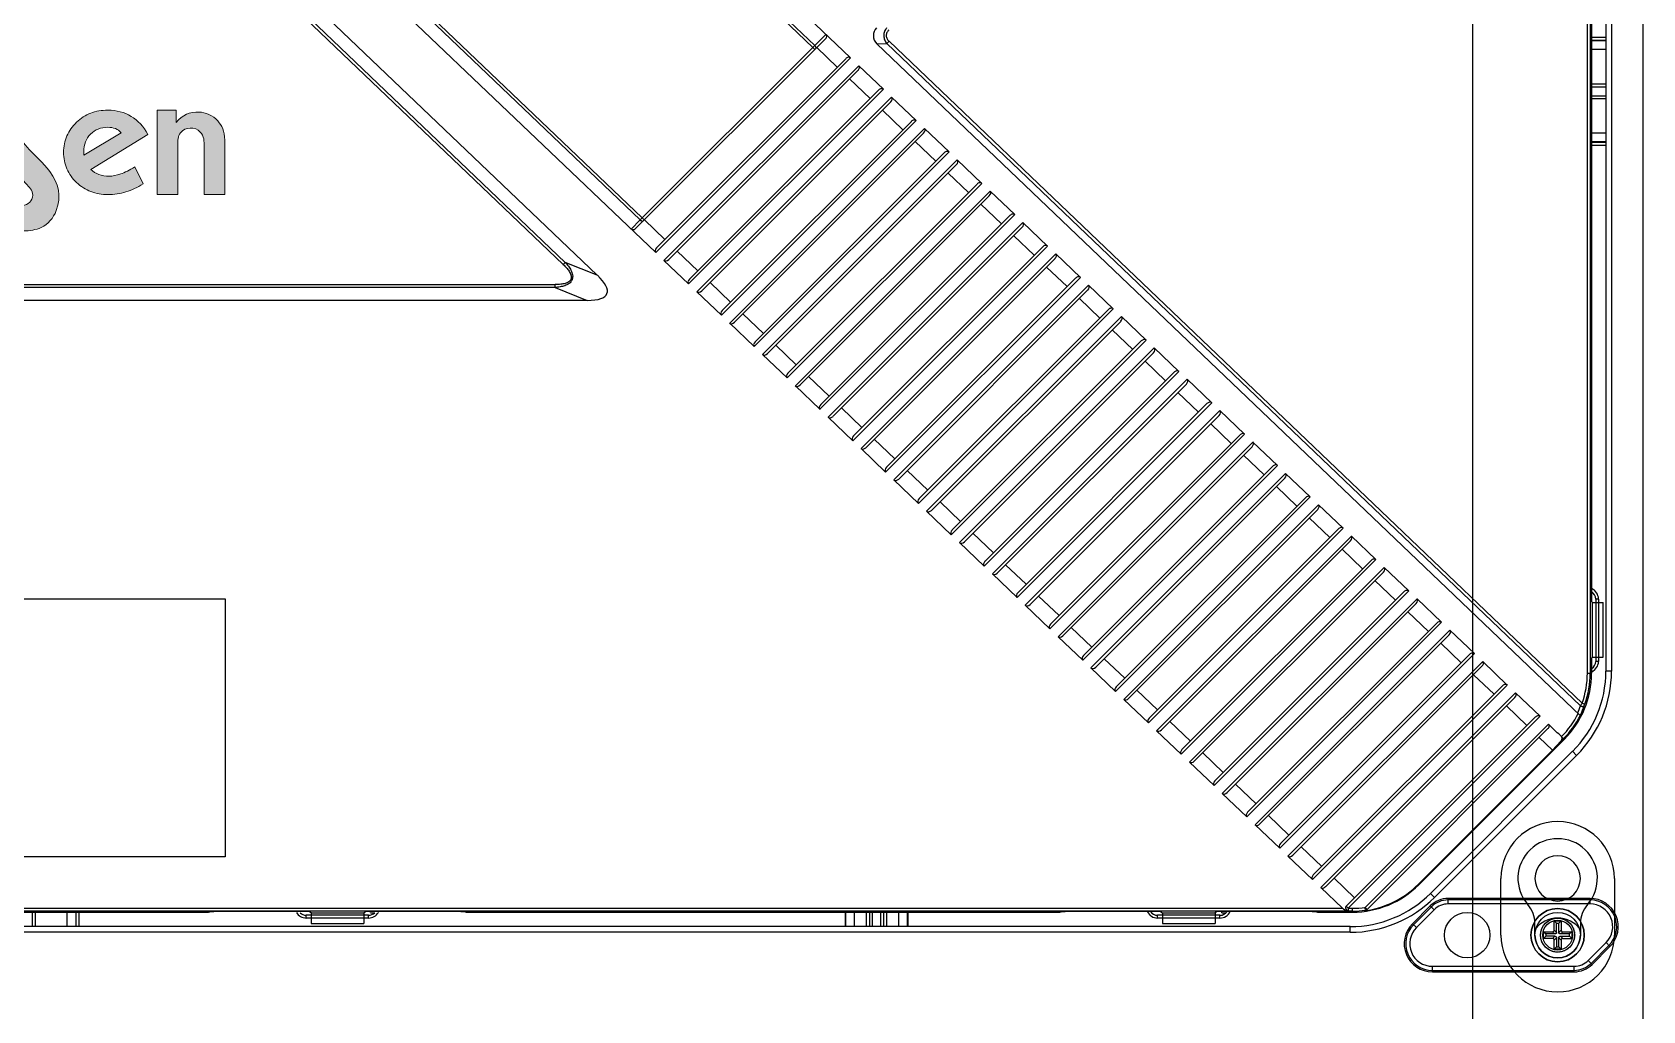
# Model space of a CAD drawing. Header units: millimetres. Extents: x 562 to 17351, y 2396 to 6995.
# Drawn here: x 13026.5 to 13310.3, y 4887.9 to 5060.4 of the extents above; entities that cross this region are included whole.
import ezdxf

# ---------------------------------------------------------------- set-up
doc = ezdxf.new("R2010")
doc.units = ezdxf.units.MM
doc.linetypes.add('HIDDEN', pattern=[0.2, 0.1, -0.1])
doc.layers.add('02___PRT_ALL_AXES', color=7, linetype='Continuous')
doc.layers.add('DEFAULT_2', color=8, linetype='HIDDEN')
doc.layers.add('1轮廓线', color=7, linetype='Continuous', lineweight=25)
doc.layers.add('图层 1', color=7, linetype='Continuous', lineweight=18)

# ---------------------------------------------------------------- blocks, each defined once
blk = doc.blocks.new('32211212')
at = {"color": 114, "linetype": 'Continuous', "lineweight": 25, "true_color": 0x139b48}
for p, q in [((4273.61, 2160.17), (4273.61, 1682.67)), ((4303.61, 2160.17), (4303.61, 1682.67)), ((4278.61, 1939.17), (4278.61, 1949.17)), ((4298.61, 1949.17), (4298.61, 1939.17)), ((4284.61, 1939.17), (4284.61, 1941.23)), ((4292.61, 1941.23), (4292.61, 1939.17))]:
    blk.add_line(p, q, dxfattribs=at)
for centre, radius, start, end in [((4288.61, 1949.17), 10, 0, 180), ((4288.61, 1949.17), 7, 318.5904, 221.4096), ((4288.61, 1949.17), 4, 0, 180), ((4288.61, 1949.17), 4, 180, 0), ((4279.61, 1941.23), 5, 0, 41.4096), ((4297.61, 1941.23), 5, 138.5904, 180), ((4288.61, 1937.17), 5, 36.8699, 143.1301), ((4288.61, 1939.17), 10, 180, 0), ((4288.61, 1939.17), 4, 180, 0)]:
    blk.add_arc(centre, radius, start, end, dxfattribs=at)
blk = doc.blocks.new('*U169')
blk.add_blockref('32211212', (-3997.61, -1923.42))
blk = doc.blocks.new('*U170')
at = {"color": 0, "linetype": 'ByBlock', "lineweight": -2, "transparency": 16777216}
blk.add_blockref('*U169', (600, 675), dxfattribs=at)
blk = doc.blocks.new('DASFASFASEFWE')
h = blk.add_hatch(color=256)
edge = h.paths.add_edge_path()
edge.add_spline(control_points=[(127.88, 3384.95), (127.88, 3384.95), (132.93, 3384.95), (132.93, 3384.95), (131.2, 3383.71), (131.32, 3381.66), (132.44, 3380.03), (132.78, 3379.53), (133.2, 3379.02), (133.62, 3378.51), (135.01, 3376.85), (136.53, 3375.72), (137.69, 3374.12), (139.19, 3372.07), (139.81, 3369.79), (138.82, 3367.24), (138.3, 3365.93), (137.39, 3364.83), (136.16, 3364.26), (135.22, 3363.83), (134.16, 3363.67), (133.05, 3363.67), (133.05, 3363.67), (127.22, 3363.67), (127.22, 3363.67), (127.22, 3363.67), (127.22, 3368.17), (127.22, 3368.17), (127.22, 3368.17), (132.87, 3368.17), (132.87, 3368.17), (132.87, 3368.17), (132.87, 3368.17), (132.87, 3368.17), (132.87, 3368.17), (132.87, 3368.17), (132.87, 3368.17), (132.87, 3368.17), (132.88, 3368.17), (132.88, 3368.17), (132.88, 3368.17), (132.88, 3368.17), (132.88, 3368.17), (133.87, 3368.18), (134.67, 3368.98), (134.67, 3369.97), (134.67, 3370.83), (133.99, 3371.43), (133.47, 3372.02), (132.18, 3373.5), (130.8, 3375.02), (130.07, 3375.77), (127.47, 3378.47), (126.76, 3381.55), (127.88, 3384.95)], knot_values=[0, 0, 0, 0, 1, 1, 1, 2, 2, 2, 3, 3, 3, 4, 4, 4, 5, 5, 5, 6, 6, 6, 7, 7, 7, 8, 8, 8, 9, 9, 9, 10, 10, 10, 11, 11, 11, 12, 12, 12, 13, 13, 13, 14, 14, 14, 15, 15, 15, 16, 16, 16, 17, 17, 17, 18, 18, 18, 18], degree=3, periodic=0)
h = blk.add_hatch(color=256)
edge = h.paths.add_edge_path()
edge.add_spline(control_points=[(154.11, 3371.97), (153.11, 3371.33), (152.11, 3370.85), (151.09, 3370.54), (150.08, 3370.21), (149.02, 3370.06), (147.93, 3370.06), (146.85, 3370.06), (145.85, 3370.24), (144.92, 3370.6), (143.99, 3370.96), (143.15, 3371.49), (142.41, 3372.19), (141.66, 3372.9), (141.09, 3373.71), (140.7, 3374.61), (140.3, 3375.52), (140.1, 3376.49), (140.1, 3377.51), (140.1, 3378.54), (140.3, 3379.51), (140.68, 3380.4), (141.07, 3381.3), (141.64, 3382.1), (142.41, 3382.82), (143.15, 3383.54), (143.97, 3384.08), (144.88, 3384.43), (145.79, 3384.78), (146.8, 3384.95), (147.93, 3384.95), (149.44, 3384.95), (150.81, 3384.59), (152.01, 3383.86), (153.21, 3383.13), (154.2, 3382.07), (154.98, 3380.67), (154.98, 3380.67), (144.88, 3374.51), (144.88, 3374.51), (145.32, 3374.11), (145.8, 3373.81), (146.34, 3373.61), (146.88, 3373.41), (147.47, 3373.31), (148.11, 3373.31), (148.75, 3373.31), (149.44, 3373.44), (150.17, 3373.7), (150.91, 3373.97), (151.73, 3374.39), (152.65, 3374.96), (152.65, 3374.96), (154.11, 3371.97), (154.11, 3371.97)], knot_values=[0, 0, 0, 0, 1, 1, 1, 2, 2, 2, 3, 3, 3, 4, 4, 4, 5, 5, 5, 6, 6, 6, 7, 7, 7, 8, 8, 8, 9, 9, 9, 10, 10, 10, 11, 11, 11, 12, 12, 12, 13, 13, 13, 14, 14, 14, 15, 15, 15, 16, 16, 16, 17, 17, 17, 18, 18, 18, 18], degree=3, periodic=0)
edge = h.paths.add_edge_path(flags=16)
edge.add_spline(control_points=[(143.69, 3377.01), (143.69, 3377.01), (150.26, 3380.98), (150.26, 3380.98), (149.97, 3381.3), (149.63, 3381.54), (149.23, 3381.7), (148.82, 3381.86), (148.37, 3381.93), (147.87, 3381.93), (146.67, 3381.93), (145.67, 3381.53), (144.86, 3380.72), (144.06, 3379.91), (143.66, 3378.88), (143.66, 3377.64), (143.66, 3377.46), (143.67, 3377.34), (143.67, 3377.25), (143.67, 3377.16), (143.68, 3377.08), (143.69, 3377.01)], knot_values=[0, 0, 0, 0, 1, 1, 1, 2, 2, 2, 3, 3, 3, 4, 4, 4, 5, 5, 5, 6, 6, 6, 7, 7, 7, 7], degree=3, periodic=0)
h = blk.add_hatch(color=256)
edge = h.paths.add_edge_path()
edge.add_spline(control_points=[(156.6, 3370.1), (156.6, 3370.1), (156.6, 3384.95), (156.6, 3384.95), (156.6, 3384.95), (159.93, 3384.95), (159.93, 3384.95), (159.93, 3384.95), (159.93, 3382.75), (159.93, 3382.75), (161.09, 3384.13), (162.25, 3384.68), (164.03, 3384.62), (164.99, 3384.62), (166.5, 3383.99), (167.26, 3383.08), (167.99, 3382.15), (168.51, 3381.38), (168.51, 3379.67), (168.51, 3379.67), (168.51, 3370.1), (168.51, 3370.1), (168.51, 3370.1), (164.87, 3370.1), (164.87, 3370.1), (164.87, 3370.1), (164.87, 3378.42), (164.87, 3378.42), (164.87, 3378.9), (164.88, 3379.43), (164.8, 3379.92), (164.73, 3380.31), (164.52, 3380.74), (164.2, 3381.08), (163.27, 3382.08), (161.55, 3382.05), (160.7, 3380.95), (160.25, 3380.36), (160.21, 3379.79), (160.21, 3378.34), (160.21, 3378.34), (160.21, 3370.1), (160.21, 3370.1), (160.21, 3370.1), (156.6, 3370.1), (156.6, 3370.1)], knot_values=[0, 0, 0, 0, 1, 1, 1, 2, 2, 2, 3, 3, 3, 4, 4, 4, 5, 5, 5, 6, 6, 6, 7, 7, 7, 8, 8, 8, 9, 9, 9, 10, 10, 10, 11, 11, 11, 12, 12, 12, 13, 13, 13, 14, 14, 14, 15, 15, 15, 15], degree=3, periodic=0)
at = {"color": 7, "linetype": 'Continuous'}
for p, q in [((134.57, 3527.43), (272.14, 3396.02)), ((134.88, 3527.76), (272.45, 3396.34)), ((278.77, 3394.16), (136.81, 3529.77)), ((408.59, 3285.7), (408.59, 3490.95)), ((409.09, 3490.95), (409.09, 3285.7)), ((409.35, 3478.32), (409.35, 3298.32)), ((136.81, 3462.67), (244.45, 3359.84)), ((241.71, 3365.59), (138.37, 3464.31)), ((242.07, 3365.95), (138.72, 3464.68)), ((234.15, 3355.86), (136.81, 3448.84)), ((134.89, 3446.84), (228.15, 3357.75)), ((135.24, 3447.21), (228.5, 3358.12)), ((240.78, 3363.96), (274.46, 3397.63)), ((274.42, 3398.31), (272.45, 3396.34)), ((285.55, 3397.09), (285.16, 3396.69)), ((407.68, 3280.42), (285.55, 3397.09)), ((272.14, 3396.02), (242.07, 3365.95)), ((244.45, 3359.84), (278.77, 3394.16)), ((272.45, 3396.34), (272.14, 3396.02)), ((272.49, 3395.67), (272.14, 3396.02)), ((272.81, 3395.98), (276.42, 3392.53)), ((283.4, 3396.65), (285.16, 3396.69)), ((283.4, 3396.65), (407.34, 3278.25)), ((407.39, 3279.94), (285.16, 3396.69)), ((244.58, 3360.69), (277.91, 3394.01)), ((280.21, 3392.78), (245.89, 3358.46)), ((280.08, 3391.94), (246.75, 3358.61)), ((284.55, 3388.64), (280.21, 3392.78)), ((250.23, 3354.32), (284.55, 3388.64)), ((250.37, 3355.16), (283.7, 3388.49)), ((278.59, 3390.46), (282.21, 3387)), ((286, 3387.25), (251.68, 3352.94)), ((285.87, 3386.41), (252.54, 3353.09)), ((290.34, 3383.11), (286, 3387.25)), ((256.02, 3348.79), (290.34, 3383.11)), ((256.15, 3349.63), (289.48, 3382.96)), ((284.38, 3384.93), (288, 3381.47)), ((291.79, 3381.73), (257.47, 3347.41)), ((291.65, 3380.89), (258.32, 3347.56)), ((296.12, 3377.58), (291.79, 3381.73)), ((261.81, 3343.26), (296.12, 3377.58)), ((261.94, 3344.1), (295.27, 3377.43)), ((290.17, 3379.4), (293.78, 3375.95)), ((297.57, 3376.2), (263.25, 3341.88)), ((297.44, 3375.36), (264.11, 3342.03)), ((301.91, 3372.05), (297.57, 3376.2)), ((267.59, 3337.74), (301.91, 3372.05)), ((267.73, 3338.58), (301.05, 3371.9)), ((295.95, 3373.87), (299.57, 3370.42)), ((303.36, 3370.67), (269.04, 3336.35)), ((303.22, 3369.83), (269.9, 3336.5)), ((307.7, 3366.53), (303.36, 3370.67)), ((242.07, 3365.95), (241.71, 3365.59)), ((242.07, 3365.95), (242.43, 3365.6)), ((273.38, 3332.21), (307.7, 3366.53)), ((273.51, 3333.05), (306.84, 3366.38)), ((301.74, 3368.35), (305.36, 3364.89)), ((241.71, 3365.59), (240.11, 3363.99)), ((246.07, 3362.17), (242.45, 3365.63)), ((309.14, 3365.14), (274.83, 3330.83)), ((309.01, 3364.3), (275.68, 3330.98)), ((307.53, 3362.82), (311.14, 3359.36)), ((313.48, 3361), (309.14, 3365.14)), ((251.85, 3356.64), (248.24, 3360.1)), ((279.17, 3326.68), (313.48, 3361)), ((279.3, 3327.52), (312.63, 3360.85)), ((228.15, 3357.75), (228.5, 3358.12)), ((234.15, 3355.86), (228.5, 3358.12)), ((245.89, 3358.46), (250.23, 3354.32)), ((314.93, 3359.62), (280.61, 3325.3)), ((314.8, 3358.78), (281.47, 3325.45)), ((313.31, 3357.29), (316.93, 3353.84)), ((319.27, 3355.47), (314.93, 3359.62)), ((257.64, 3351.12), (254.02, 3354.57)), ((284.95, 3321.15), (319.27, 3355.47)), ((285.09, 3321.99), (318.41, 3355.32)), ((39.98, 3354.2), (226.73, 3354.2)), ((226.73, 3353.69), (39.98, 3353.69)), ((226.73, 3353.69), (226.73, 3354.2)), ((226.73, 3353.69), (232.37, 3351.42)), ((251.68, 3352.94), (256.02, 3348.79)), ((320.72, 3354.09), (286.4, 3319.77)), ((320.58, 3353.25), (287.26, 3319.92)), ((319.1, 3351.76), (322.71, 3348.31)), ((325.06, 3349.94), (320.72, 3354.09)), ((232.37, 3351.42), (34.33, 3351.42)), ((263.43, 3345.59), (259.81, 3349.04)), ((290.74, 3315.63), (325.06, 3349.94)), ((290.87, 3316.47), (324.2, 3349.79)), ((257.47, 3347.41), (261.81, 3343.26)), ((326.5, 3348.56), (292.18, 3314.24)), ((326.37, 3347.72), (293.04, 3314.39)), ((324.88, 3346.24), (328.5, 3342.78)), ((330.84, 3344.42), (326.5, 3348.56)), ((269.21, 3340.06), (265.6, 3343.52)), ((296.52, 3310.1), (330.84, 3344.42)), ((296.66, 3310.94), (329.99, 3344.27)), ((332.29, 3343.03), (297.97, 3308.72)), ((336.63, 3338.89), (332.29, 3343.03)), ((263.25, 3341.88), (267.59, 3337.74)), ((332.16, 3342.19), (298.83, 3308.87)), ((330.67, 3340.71), (334.29, 3337.25)), ((275, 3334.53), (271.38, 3337.99)), ((302.31, 3304.57), (336.63, 3338.89)), ((302.44, 3305.41), (335.77, 3338.74)), ((338.08, 3337.51), (303.76, 3303.19)), ((342.41, 3333.36), (338.08, 3337.51)), ((269.04, 3336.35), (273.38, 3332.21)), ((337.94, 3336.67), (304.61, 3303.34)), ((336.46, 3335.18), (340.07, 3331.73)), ((280.78, 3329.01), (277.17, 3332.46)), ((308.1, 3299.04), (342.41, 3333.36)), ((308.23, 3299.88), (341.56, 3333.21)), ((343.86, 3331.98), (309.54, 3297.66)), ((348.2, 3327.83), (343.86, 3331.98)), ((274.83, 3330.83), (279.17, 3326.68)), ((343.73, 3331.14), (310.4, 3297.81)), ((342.24, 3329.65), (345.86, 3326.2)), ((286.57, 3323.48), (282.95, 3326.93)), ((313.88, 3293.52), (348.2, 3327.83)), ((314.02, 3294.36), (347.34, 3327.68)), ((349.65, 3326.45), (315.33, 3292.13)), ((353.99, 3322.31), (349.65, 3326.45)), ((280.61, 3325.3), (284.95, 3321.15)), ((349.51, 3325.61), (316.19, 3292.28)), ((348.03, 3324.13), (351.65, 3320.67)), ((292.36, 3317.95), (288.74, 3321.41)), ((319.67, 3287.99), (353.99, 3322.31)), ((319.8, 3288.83), (353.13, 3322.16)), ((355.43, 3320.92), (321.12, 3286.61)), ((359.77, 3316.78), (355.43, 3320.92)), ((286.4, 3319.77), (290.74, 3315.63)), ((355.3, 3320.08), (321.97, 3286.76)), ((353.82, 3318.6), (357.43, 3315.14)), ((298.14, 3312.42), (294.53, 3315.88)), ((325.46, 3282.46), (359.77, 3316.78)), ((325.59, 3283.3), (358.92, 3316.63)), ((361.22, 3315.4), (326.9, 3281.08)), ((365.56, 3311.25), (361.22, 3315.4)), ((292.18, 3314.24), (296.52, 3310.1)), ((361.09, 3314.56), (327.76, 3281.23)), ((359.6, 3313.07), (363.22, 3309.62)), ((303.93, 3306.9), (300.31, 3310.35)), ((331.24, 3276.93), (365.56, 3311.25)), ((331.38, 3277.77), (364.7, 3311.1)), ((367.01, 3309.87), (332.69, 3275.55)), ((366.87, 3309.03), (333.55, 3275.7)), ((371.35, 3305.72), (367.01, 3309.87)), ((297.97, 3308.72), (302.31, 3304.57)), ((365.39, 3307.54), (369, 3304.09)), ((309.72, 3301.37), (306.1, 3304.82)), ((337.03, 3271.41), (371.35, 3305.72)), ((337.16, 3272.25), (370.49, 3305.57)), ((372.79, 3304.34), (338.47, 3270.02)), ((372.66, 3303.5), (339.33, 3270.17)), ((377.13, 3300.2), (372.79, 3304.34)), ((303.76, 3303.19), (308.1, 3299.04)), ((371.17, 3302.02), (374.79, 3298.56)), ((98.1, 3298.82), (168.6, 3298.82)), ((168.6, 3298.82), (168.6, 3253.32)), ((309.54, 3297.66), (313.88, 3293.52)), ((315.5, 3295.84), (311.89, 3299.3)), ((342.81, 3265.88), (377.13, 3300.2)), ((342.95, 3266.72), (376.28, 3300.05)), ((378.58, 3298.81), (344.26, 3264.5)), ((378.45, 3297.97), (345.12, 3264.65)), ((382.92, 3294.67), (378.58, 3298.81)), ((409.35, 3298.32), (409.47, 3298.13)), ((409.47, 3298.13), (411.35, 3298.13)), ((409.47, 3288.52), (409.47, 3298.13)), ((411.35, 3288.52), (411.35, 3298.13)), ((376.96, 3296.49), (380.58, 3293.03)), ((315.33, 3292.13), (319.67, 3287.99)), ((321.29, 3290.31), (317.67, 3293.77)), ((348.6, 3260.35), (382.92, 3294.67)), ((348.73, 3261.19), (382.06, 3294.52)), ((384.37, 3293.29), (350.05, 3258.97)), ((384.23, 3292.45), (350.9, 3259.12)), ((388.7, 3289.14), (384.37, 3293.29)), ((354.39, 3254.82), (388.7, 3289.14)), ((382.75, 3290.96), (386.36, 3287.51)), ((321.12, 3286.61), (325.46, 3282.46)), ((327.07, 3284.79), (323.46, 3288.24)), ((354.52, 3255.66), (387.85, 3288.99)), ((390.15, 3287.76), (355.83, 3253.44)), ((390.02, 3286.92), (356.69, 3253.59)), ((394.49, 3283.61), (390.15, 3287.76)), ((409.47, 3288.52), (409.35, 3288.32)), ((409.35, 3288.32), (409.35, 3285.7)), ((409.47, 3288.52), (411.35, 3288.52)), ((360.17, 3249.3), (394.49, 3283.61)), ((360.31, 3250.14), (393.63, 3283.46)), ((388.53, 3285.43), (392.15, 3281.98)), ((408.59, 3285.7), (409.35, 3285.7)), ((326.9, 3281.08), (331.24, 3276.93)), ((332.86, 3279.26), (329.24, 3282.71)), ((395.94, 3282.23), (361.62, 3247.91)), ((395.8, 3281.39), (362.48, 3248.06)), ((400.28, 3278.09), (395.94, 3282.23)), ((366.09, 3244.61), (399.42, 3277.94)), ((366.45, 3244.26), (400.28, 3278.09)), ((394.32, 3279.91), (397.94, 3276.45)), ((407.68, 3280.42), (408.15, 3280.26)), ((332.69, 3275.55), (337.03, 3271.41)), ((338.65, 3273.73), (335.03, 3277.19)), ((401.72, 3276.7), (369.43, 3244.41)), ((401.59, 3275.86), (369.78, 3244.06)), ((402.07, 3276.37), (401.72, 3276.7)), ((402.46, 3272.12), (378.82, 3248.48)), ((378.89, 3248.41), (404.52, 3274.03)), ((400.1, 3274.38), (402.46, 3272.12)), ((402.46, 3272.12), (403.92, 3273.69)), ((404.39, 3274.16), (403.92, 3273.69)), ((404.52, 3274.03), (404, 3274.56)), ((338.47, 3270.02), (342.81, 3265.88)), ((344.43, 3268.2), (340.82, 3271.66)), ((344.26, 3264.5), (348.6, 3260.35)), ((350.22, 3262.68), (346.6, 3266.13)), ((350.05, 3258.97), (354.39, 3254.82)), ((356.01, 3257.15), (352.39, 3260.6)), ((361.79, 3251.62), (358.18, 3255.08)), ((168.6, 3253.32), (98.1, 3253.32)), ((355.83, 3253.44), (360.17, 3249.3)), ((367.58, 3246.09), (363.96, 3249.55)), ((361.62, 3247.91), (365.45, 3244.26)), ((378.82, 3248.48), (378.89, 3248.41)), ((367.23, 3243.76), (-100.52, 3243.76)), ((-98.74, 3244.26), (365.45, 3244.26)), ((165.77, 3243.64), (165.77, 3243.61)), ((182.44, 3243.68), (166.59, 3243.68)), ((183.72, 3243.46), (183.43, 3243.63)), ((192.99, 3243.46), (193.27, 3243.63)), ((210.12, 3243.68), (194.27, 3243.68)), ((210.92, 3243.64), (210.96, 3243.61)), ((315.77, 3243.64), (315.77, 3243.61)), ((332.44, 3243.68), (316.59, 3243.68)), ((333.43, 3243.63), (333.72, 3243.46)), ((343.27, 3243.63), (342.99, 3243.46)), ((360.12, 3243.68), (344.27, 3243.68)), ((360.92, 3243.64), (360.96, 3243.61)), ((366.09, 3244.61), (366.45, 3244.26)), ((366.45, 3244.26), (367.23, 3244.26)), ((366.45, 3244.26), (366.45, 3243.82)), ((367.23, 3243.57), (367.23, 3244.26)), ((369.43, 3244.41), (369.78, 3244.06)), ((369.46, 3244.25), (369.46, 3244.44)), ((369.5, 3243.92), (369.46, 3244.25)), ((369.69, 3243.97), (369.75, 3244.03)), ((-48.24, 3243.57), (164.94, 3243.57)), ((183.72, 3243.46), (192.99, 3243.46)), ((183.72, 3243.46), (183.72, 3241.57)), ((183.72, 3241.57), (192.99, 3241.57)), ((192.99, 3243.46), (192.99, 3241.57)), ((211.76, 3243.57), (314.94, 3243.57)), ((333.72, 3243.46), (342.99, 3243.46)), ((333.72, 3243.46), (333.72, 3241.57)), ((333.72, 3241.57), (342.99, 3241.57)), ((342.99, 3243.46), (342.99, 3241.57)), ((361.76, 3243.57), (367.23, 3243.57))]:
    blk.add_line(p, q, dxfattribs=at)
for centre, radius, start, end in [((284.8, 3398.08), 2, 135.8517, 225.4586), ((392.85, 3285.7), 16.5, 315, 360), ((392.85, 3285.7), 15.74, 340.4081, 0), ((392.85, 3285.7), 16.24, 340.4081, 0), ((392.85, 3285.7), 15.82, 314.9645, 333.3049), ((392.85, 3285.7), 16.32, 315, 332.7697), ((392.09, 3285.18), 16.17, 336.3029, 341.0874), ((392.44, 3285.32), 16.5, 334.6281, 335.3469), ((484.1, 3234.31), 89.26, 148.8899, 149.255), ((392.46, 3285.31), 16.48, 335.3463, 341.0621), ((367.23, 3260.07), 16.5, 270, 315), ((367.23, 3260.07), 16.4, 277.636, 315), ((366.59, 3244.41), 0.611, 216.904, 225.0065), ((367.23, 3260.07), 15.82, 270, 278.0172), ((367.23, 3260.07), 16.32, 270, 278.0172), ((369.34, 3244.32), 0.504, 277.6627, 314.9914)]:
    blk.add_arc(centre, radius, start, end, dxfattribs=at)
for centre, major_axis, ratio, start_param, end_param in [((274.1, 3397.98), (-0.383, 0.321), 0.919837, -3.222361, -1.641338), ((278.27, 3393.67), (0.507, 0.483), 0.713711, 0.033298, 1.604095), ((279.72, 3392.29), (0.507, 0.483), 0.713711, -1.537498, 0.033298), ((284.06, 3388.14), (0.507, 0.483), 0.713711, 0.033298, 1.604095), ((285.5, 3386.76), (0.507, 0.483), 0.713711, -1.537498, 0.033298), ((289.84, 3382.61), (0.507, 0.483), 0.713711, 0.033298, 1.604095), ((291.29, 3381.23), (0.507, 0.483), 0.713711, -1.537498, 0.033298), ((295.63, 3377.09), (0.507, 0.483), 0.713711, 0.033298, 1.604095), ((297.08, 3375.7), (0.507, 0.483), 0.713711, -1.537498, 0.033298), ((301.42, 3371.56), (0.507, 0.483), 0.713711, 0.033298, 1.604095), ((302.86, 3370.18), (0.507, 0.483), 0.713711, -1.537498, 0.033298), ((307.2, 3366.03), (0.507, 0.483), 0.713711, 0.033298, 1.604095), ((308.65, 3364.65), (0.507, 0.483), 0.713711, -1.537498, 0.033298), ((244.94, 3360.34), (0.507, 0.483), 0.713711, 1.604095, 3.174891), ((312.99, 3360.5), (0.507, 0.483), 0.713711, 0.033298, 1.604095), ((246.39, 3358.96), (0.507, 0.483), 0.713711, -3.108294, -1.537498), ((314.43, 3359.12), (0.507, 0.483), 0.713711, -1.537498, 0.033298), ((214.55, 3361.14), (21.3, -8.54), 0.217892, -0.497867, 0.497867), ((250.73, 3354.81), (0.507, 0.483), 0.713711, 1.604095, 3.174891), ((318.77, 3354.98), (0.507, 0.483), 0.713711, 0.033298, 1.604095), ((252.18, 3353.43), (0.507, 0.483), 0.713711, -3.108294, -1.537498), ((320.22, 3353.59), (0.507, 0.483), 0.713711, -1.537498, 0.033298), ((256.52, 3349.29), (0.507, 0.483), 0.713711, 1.604095, 3.174891), ((324.56, 3349.45), (0.507, 0.483), 0.713711, 0.033298, 1.604095), ((257.96, 3347.9), (0.507, 0.483), 0.713711, -3.108294, -1.537498), ((326.01, 3348.07), (0.507, 0.483), 0.713711, -1.537498, 0.033298), ((262.3, 3343.76), (0.507, 0.483), 0.713711, 1.604095, 3.174891), ((330.35, 3343.92), (0.507, 0.483), 0.713711, 0.033298, 1.604095), ((331.79, 3342.54), (0.507, 0.483), 0.713711, -1.537498, 0.033298), ((263.75, 3342.38), (0.507, 0.483), 0.713711, -3.108294, -1.537498), ((268.09, 3338.23), (0.507, 0.483), 0.713711, 1.604095, 3.174891), ((336.13, 3338.39), (0.507, 0.483), 0.713711, 0.033298, 1.604095), ((337.58, 3337.01), (0.507, 0.483), 0.713711, -1.537498, 0.033298), ((269.53, 3336.85), (0.507, 0.483), 0.713711, -3.108294, -1.537498), ((273.87, 3332.7), (0.507, 0.483), 0.713711, 1.604095, 3.174891), ((341.92, 3332.87), (0.507, 0.483), 0.713711, 0.033298, 1.604095), ((343.37, 3331.48), (0.507, 0.483), 0.713711, -1.537498, 0.033298), ((275.32, 3331.32), (0.507, 0.483), 0.713711, -3.108294, -1.537498), ((279.66, 3327.18), (0.507, 0.483), 0.713711, 1.604095, 3.174891), ((347.71, 3327.34), (0.507, 0.483), 0.713711, 0.033298, 1.604095), ((349.15, 3325.96), (0.507, 0.483), 0.713711, -1.537498, 0.033298), ((281.11, 3325.79), (0.507, 0.483), 0.713711, -3.108294, -1.537498), ((285.45, 3321.65), (0.507, 0.483), 0.713711, 1.604095, 3.174891), ((353.49, 3321.81), (0.507, 0.483), 0.713711, 0.033298, 1.604095), ((354.94, 3320.43), (0.507, 0.483), 0.713711, -1.537498, 0.033298), ((286.89, 3320.27), (0.507, 0.483), 0.713711, -3.108294, -1.537498), ((291.23, 3316.12), (0.507, 0.483), 0.713711, 1.604095, 3.174891), ((359.28, 3316.28), (0.507, 0.483), 0.713711, 0.033298, 1.604095), ((360.72, 3314.9), (0.507, 0.483), 0.713711, -1.537498, 0.033298), ((292.68, 3314.74), (0.507, 0.483), 0.713711, -3.108294, -1.537498), ((297.02, 3310.59), (0.507, 0.483), 0.713711, 1.604095, 3.174891), ((365.06, 3310.76), (0.507, 0.483), 0.713711, 0.033298, 1.604095), ((366.51, 3309.37), (0.507, 0.483), 0.713711, -1.537498, 0.033298), ((298.47, 3309.21), (0.507, 0.483), 0.713711, -3.108294, -1.537498), ((302.81, 3305.07), (0.507, 0.483), 0.713711, 1.604095, 3.174891), ((304.25, 3303.68), (0.507, 0.483), 0.713711, -3.108294, -1.537498), ((370.85, 3305.23), (0.507, 0.483), 0.713711, 0.033298, 1.604095), ((372.3, 3303.85), (0.507, 0.483), 0.713711, -1.537498, 0.033298), ((308.59, 3299.54), (0.507, 0.483), 0.713711, 1.604095, 3.174891), ((310.04, 3298.16), (0.507, 0.483), 0.713711, -3.108294, -1.537498), ((376.64, 3299.7), (0.507, 0.483), 0.713711, 0.033298, 1.604095), ((378.08, 3298.32), (0.507, 0.483), 0.713711, -1.537498, 0.033298), ((382.42, 3294.17), (0.507, 0.483), 0.713711, 0.033298, 1.604095), ((314.38, 3294.01), (0.507, 0.483), 0.713711, 1.604095, 3.174891), ((315.82, 3292.63), (0.507, 0.483), 0.713711, -3.108294, -1.537498), ((383.87, 3292.79), (0.507, 0.483), 0.713711, -1.537498, 0.033298), ((388.21, 3288.65), (0.507, 0.483), 0.713711, 0.033298, 1.604095), ((320.16, 3288.48), (0.507, 0.483), 0.713711, 1.604095, 3.174891), ((321.61, 3287.1), (0.507, 0.483), 0.713711, -3.108294, -1.537498), ((389.66, 3287.26), (0.507, 0.483), 0.713711, -1.537498, 0.033298), ((394, 3283.12), (0.507, 0.483), 0.713711, 0.033298, 1.604095), ((325.95, 3282.96), (0.507, 0.483), 0.713711, 1.604095, 3.174891), ((327.4, 3281.57), (0.507, 0.483), 0.713711, -3.108294, -1.537498), ((395.44, 3281.74), (0.507, 0.483), 0.713711, -1.537498, 0.033298), ((331.74, 3277.43), (0.507, 0.483), 0.713711, 1.604095, 3.174891), ((333.18, 3276.05), (0.507, 0.483), 0.713711, -3.108294, -1.537498), ((337.52, 3271.9), (0.507, 0.483), 0.713711, 1.604095, 3.174891), ((338.97, 3270.52), (0.507, 0.483), 0.713711, -3.108294, -1.537498), ((343.31, 3266.37), (0.507, 0.483), 0.713711, 1.604095, 3.174891), ((344.76, 3264.99), (0.507, 0.483), 0.713711, -3.108294, -1.537498), ((349.1, 3260.85), (0.507, 0.483), 0.713711, 1.604095, 3.174891), ((350.54, 3259.46), (0.507, 0.483), 0.713711, -3.108294, -1.537498), ((354.88, 3255.32), (0.507, 0.483), 0.713711, 1.604095, 3.174891), ((356.33, 3253.94), (0.507, 0.483), 0.713711, -3.108294, -1.537498), ((360.67, 3249.79), (0.507, 0.483), 0.713711, 1.604095, 3.174891), ((362.11, 3248.41), (0.507, 0.483), 0.713711, -3.108294, -1.537498), ((182.44, 3243.63), (1, 0), 0.052408, 0.087266, 1.570796), ((194.27, 3243.63), (1, 0), 0.052408, 1.570796, 3.054326), ((332.44, 3243.63), (1, 0), 0.052408, 0.087266, 1.570796), ((344.27, 3243.63), (1, 0), 0.052408, 1.570796, 3.054326), ((366.46, 3244.26), (1.14, -0.27), 0.371892, -2.577574, -1.494979)]:
    blk.add_ellipse(centre, major_axis=major_axis, ratio=ratio, start_param=start_param, end_param=end_param, dxfattribs=at)
for points, knots in [([(285.13, 3399.47), (284.98, 3399.27), (284.78, 3398.94), (284.65, 3398.45), (284.61, 3398.08), (284.66, 3397.7), (284.8, 3397.22), (285.01, 3396.89), (285.16, 3396.69)], [0, 0, 0, 0, 0.249436, 0.374676, 0.499994, 0.625313, 0.750552, 1, 1, 1, 1]), ([(285.52, 3399.08), (285.39, 3398.94), (285.21, 3398.72), (285.07, 3398.36), (285.02, 3397.99), (285.16, 3397.52), (285.41, 3397.22), (285.55, 3397.09)], [0, 0, 0, 0, 0.249712, 0.375526, 0.500831, 0.750253, 1, 1, 1, 1]), ([(272.45, 3396.34), (272.49, 3396.3), (272.55, 3396.22), (272.62, 3396.12), (272.66, 3396.05), (272.68, 3395.98), (272.69, 3395.9), (272.67, 3395.85), (272.65, 3395.82)], [0, 0, 0, 0, 0.317089, 0.473933, 0.617377, 0.741148, 0.84513, 1, 1, 1, 1]), ([(240.78, 3363.96), (240.74, 3363.92), (240.64, 3363.85), (240.49, 3363.83), (240.37, 3363.84), (240.28, 3363.87), (240.19, 3363.92), (240.14, 3363.96), (240.11, 3363.99)], [0, 0, 0, 0, 0.226104, 0.466046, 0.593172, 0.725419, 0.862163, 1, 1, 1, 1]), ([(241.71, 3365.59), (241.76, 3365.54), (241.85, 3365.47), (241.98, 3365.4), (242.08, 3365.38), (242.15, 3365.37), (242.2, 3365.39), (242.23, 3365.41), (242.24, 3365.42)], [0, 0, 0, 0, 0.315989, 0.598066, 0.718515, 0.823927, 0.916249, 1, 1, 1, 1]), ([(228.5, 3358.12), (228.69, 3357.9), (228.97, 3357.57), (229.29, 3357.1), (229.51, 3356.72), (229.68, 3356.33), (229.8, 3355.91), (229.82, 3355.55), (229.78, 3355.27), (229.71, 3355.06), (229.62, 3354.87), (229.45, 3354.63), (229.18, 3354.39), (228.81, 3354.17), (228.41, 3354), (228, 3353.88), (227.44, 3353.76), (227.01, 3353.71), (226.73, 3353.69)], [0, 0, 0, 0, 0.124923, 0.187411, 0.249906, 0.312409, 0.374914, 0.437395, 0.468706, 0.50001, 0.531316, 0.562619, 0.625094, 0.687596, 0.750097, 0.812591, 0.875078, 1, 1, 1, 1]), ([(228.15, 3357.75), (228.34, 3357.56), (228.61, 3357.28), (228.95, 3356.88), (229.18, 3356.57), (229.34, 3356.29), (229.45, 3356.06), (229.51, 3355.88), (229.56, 3355.69), (229.57, 3355.5), (229.56, 3355.32), (229.51, 3355.14), (229.42, 3354.98), (229.31, 3354.84), (229.16, 3354.71), (229.01, 3354.61), (228.84, 3354.52), (228.6, 3354.43), (228.28, 3354.34), (227.9, 3354.27), (227.38, 3354.21), (226.99, 3354.2), (226.73, 3354.2)], [0, 0, 0, 0, 0.127686, 0.19122, 0.254424, 0.317145, 0.348233, 0.379239, 0.410261, 0.440882, 0.470774, 0.500024, 0.529271, 0.559157, 0.589772, 0.620788, 0.651788, 0.682872, 0.745587, 0.808786, 0.872318, 1, 1, 1, 1]), ([(400.28, 3278.09), (400.24, 3278.12), (400.17, 3278.17), (400.04, 3278.2), (399.92, 3278.2), (399.77, 3278.16), (399.59, 3278.08), (399.47, 3277.99), (399.42, 3277.94)], [0, 0, 0, 0, 0.141452, 0.276417, 0.404683, 0.528215, 0.766527, 1, 1, 1, 1]), ([(407.39, 3279.94), (407.44, 3279.91), (407.53, 3279.88), (407.65, 3279.85), (407.77, 3279.84), (407.88, 3279.85), (407.97, 3279.88), (408.01, 3279.91), (408.02, 3279.92)], [0, 0, 0, 0, 0.277152, 0.423484, 0.565087, 0.813386, 0.915358, 1, 1, 1, 1]), ([(408.05, 3279.96), (408.04, 3279.96), (408.04, 3279.94), (408.03, 3279.93), (408.02, 3279.92)], [0, 0, 0, 0, 0.238205, 1, 1, 1, 1]), ([(408.05, 3279.96), (408.05, 3279.98), (408.09, 3280.08), (408.12, 3280.18), (408.15, 3280.26)], [0, 0, 0, 0, 0.232424, 1, 1, 1, 1]), ([(401.72, 3276.7), (401.76, 3276.67), (401.81, 3276.6), (401.84, 3276.48), (401.84, 3276.35), (401.81, 3276.2), (401.74, 3276.03), (401.64, 3275.92), (401.59, 3275.86)], [0, 0, 0, 0, 0.14182, 0.276833, 0.40489, 0.528122, 0.766105, 1, 1, 1, 1]), ([(403.92, 3273.69), (403.96, 3273.74), (404.05, 3273.86), (404.12, 3274.03), (404.14, 3274.15), (404.14, 3274.23), (404.14, 3274.29), (404.12, 3274.35), (404.1, 3274.39), (404.09, 3274.43), (404.07, 3274.47), (404.05, 3274.5), (404.03, 3274.51)], [0, 0, 0, 0, 0.23314, 0.470919, 0.594052, 0.657744, 0.722887, 0.789021, 0.85743, 0.893057, 0.929346, 1, 1, 1, 1]), ([(165.79, 3243.64), (165.79, 3243.64), (165.8, 3243.64), (165.82, 3243.65), (165.84, 3243.65), (165.88, 3243.66), (165.95, 3243.66), (166.05, 3243.67), (166.17, 3243.67), (166.3, 3243.68), (166.44, 3243.68), (166.54, 3243.68), (166.59, 3243.68)], [0, 0, 0, 0, 0.013233, 0.034581, 0.063978, 0.101221, 0.198262, 0.32283, 0.470646, 0.637144, 0.816056, 1, 1, 1, 1]), ([(210.12, 3243.68), (210.17, 3243.68), (210.27, 3243.68), (210.41, 3243.68), (210.54, 3243.67), (210.65, 3243.67), (210.75, 3243.66), (210.82, 3243.66), (210.86, 3243.65), (210.89, 3243.65), (210.9, 3243.64), (210.91, 3243.64), (210.92, 3243.64)], [0, 0, 0, 0, 0.183944, 0.362856, 0.529354, 0.67717, 0.801738, 0.898779, 0.936022, 0.965419, 0.986767, 1, 1, 1, 1]), ([(315.79, 3243.64), (315.79, 3243.64), (315.8, 3243.64), (315.82, 3243.65), (315.84, 3243.65), (315.88, 3243.66), (315.95, 3243.66), (316.05, 3243.67), (316.17, 3243.67), (316.3, 3243.68), (316.44, 3243.68), (316.54, 3243.68), (316.59, 3243.68)], [0, 0, 0, 0, 0.013233, 0.034581, 0.063978, 0.101221, 0.198262, 0.32283, 0.470646, 0.637144, 0.816056, 1, 1, 1, 1]), ([(360.12, 3243.68), (360.17, 3243.68), (360.27, 3243.68), (360.41, 3243.68), (360.54, 3243.67), (360.65, 3243.67), (360.75, 3243.66), (360.82, 3243.66), (360.86, 3243.65), (360.89, 3243.65), (360.9, 3243.64), (360.91, 3243.64), (360.92, 3243.64)], [0, 0, 0, 0, 0.183944, 0.362856, 0.529354, 0.67717, 0.801738, 0.898779, 0.936022, 0.965419, 0.986767, 1, 1, 1, 1]), ([(366.09, 3244.61), (366.07, 3244.59), (366.03, 3244.53), (365.99, 3244.42), (365.99, 3244.3), (366.01, 3244.23), (366.02, 3244.19)], [0, 0, 0, 0, 0.235027, 0.477318, 0.731893, 1, 1, 1, 1]), ([(366.02, 3244.19), (366.03, 3244.17), (366.05, 3244.12), (366.08, 3244.07), (366.1, 3244.04)], [0, 0, 0, 0, 0.246104, 1, 1, 1, 1]), ([(366.16, 3243.97), (366.2, 3243.93), (366.29, 3243.87), (366.39, 3243.83), (366.45, 3243.82)], [0, 0, 0, 0, 0.508677, 1, 1, 1, 1]), ([(369.4, 3243.82), (369.41, 3243.83), (369.43, 3243.85), (369.46, 3243.88), (369.49, 3243.91), (369.5, 3243.92)], [0, 0, 0, 0, 0.252869, 0.62231, 1, 1, 1, 1]), ([(369.78, 3244.06), (369.75, 3244.02), (369.66, 3243.96), (369.55, 3243.92), (369.5, 3243.92)], [0, 0, 0, 0, 0.499885, 1, 1, 1, 1]), ([(164.94, 3243.57), (164.99, 3243.57), (165.09, 3243.57), (165.23, 3243.58), (165.36, 3243.58), (165.48, 3243.58), (165.58, 3243.59), (165.65, 3243.59), (165.69, 3243.6), (165.71, 3243.6), (165.73, 3243.61), (165.74, 3243.61), (165.74, 3243.61)], [0, 0, 0, 0, 0.183944, 0.362856, 0.529354, 0.67717, 0.801738, 0.898779, 0.936022, 0.965419, 0.986767, 1, 1, 1, 1]), ([(210.96, 3243.61), (210.97, 3243.61), (210.98, 3243.61), (210.99, 3243.6), (211.02, 3243.6), (211.06, 3243.59), (211.13, 3243.59), (211.23, 3243.58), (211.34, 3243.58), (211.47, 3243.58), (211.62, 3243.57), (211.71, 3243.57), (211.76, 3243.57)], [0, 0, 0, 0, 0.013233, 0.034581, 0.063978, 0.101221, 0.198262, 0.32283, 0.470646, 0.637144, 0.816056, 1, 1, 1, 1]), ([(314.94, 3243.57), (314.99, 3243.57), (315.09, 3243.57), (315.23, 3243.58), (315.36, 3243.58), (315.48, 3243.58), (315.58, 3243.59), (315.65, 3243.59), (315.69, 3243.6), (315.71, 3243.6), (315.73, 3243.61), (315.74, 3243.61), (315.74, 3243.61)], [0, 0, 0, 0, 0.183944, 0.362856, 0.529354, 0.67717, 0.801738, 0.898779, 0.936022, 0.965419, 0.986767, 1, 1, 1, 1]), ([(360.96, 3243.61), (360.97, 3243.61), (360.98, 3243.61), (360.99, 3243.6), (361.02, 3243.6), (361.06, 3243.59), (361.13, 3243.59), (361.23, 3243.58), (361.34, 3243.58), (361.47, 3243.58), (361.62, 3243.57), (361.71, 3243.57), (361.76, 3243.57)], [0, 0, 0, 0, 0.013233, 0.034581, 0.063978, 0.101221, 0.198262, 0.32283, 0.470646, 0.637144, 0.816056, 1, 1, 1, 1])]:
    blk.add_open_spline(points, degree=3, knots=knots, dxfattribs=at)
blk.add_open_spline([(404.03, 3274.51), (403.38, 3275.13), (402.72, 3275.75), (402.07, 3276.37)], degree=3, dxfattribs=at)
at = {"layer": '图层 1', "lineweight": 0}
for points, knots in [([(127.88, 3384.95), (127.88, 3384.95), (132.93, 3384.95), (132.93, 3384.95), (131.2, 3383.71), (131.32, 3381.66), (132.44, 3380.03), (132.78, 3379.53), (133.2, 3379.02), (133.62, 3378.51), (135.01, 3376.85), (136.53, 3375.72), (137.69, 3374.12), (139.19, 3372.07), (139.81, 3369.79), (138.82, 3367.24), (138.3, 3365.93), (137.39, 3364.83), (136.16, 3364.26), (135.22, 3363.83), (134.16, 3363.67), (133.05, 3363.67), (133.05, 3363.67), (127.22, 3363.67), (127.22, 3363.67), (127.22, 3363.67), (127.22, 3368.17), (127.22, 3368.17), (127.22, 3368.17), (132.87, 3368.17), (132.87, 3368.17), (132.87, 3368.17), (132.87, 3368.17), (132.87, 3368.17), (132.87, 3368.17), (132.87, 3368.17), (132.87, 3368.17), (132.87, 3368.17), (132.88, 3368.17), (132.88, 3368.17), (132.88, 3368.17), (132.88, 3368.17), (132.88, 3368.17), (133.87, 3368.18), (134.67, 3368.98), (134.67, 3369.97), (134.67, 3370.83), (133.99, 3371.43), (133.47, 3372.02), (132.18, 3373.5), (130.8, 3375.02), (130.07, 3375.77), (127.47, 3378.47), (126.76, 3381.55), (127.88, 3384.95)], [0, 0, 0, 0, 1, 1, 1, 2, 2, 2, 3, 3, 3, 4, 4, 4, 5, 5, 5, 6, 6, 6, 7, 7, 7, 8, 8, 8, 9, 9, 9, 10, 10, 10, 11, 11, 11, 12, 12, 12, 13, 13, 13, 14, 14, 14, 15, 15, 15, 16, 16, 16, 17, 17, 17, 18, 18, 18, 18]), ([(154.11, 3371.97), (153.11, 3371.33), (152.11, 3370.85), (151.09, 3370.54), (150.08, 3370.21), (149.02, 3370.06), (147.93, 3370.06), (146.85, 3370.06), (145.85, 3370.24), (144.92, 3370.6), (143.99, 3370.96), (143.15, 3371.49), (142.41, 3372.19), (141.66, 3372.9), (141.09, 3373.71), (140.7, 3374.61), (140.3, 3375.52), (140.1, 3376.49), (140.1, 3377.51), (140.1, 3378.54), (140.3, 3379.51), (140.68, 3380.4), (141.07, 3381.3), (141.64, 3382.1), (142.41, 3382.82), (143.15, 3383.54), (143.97, 3384.08), (144.88, 3384.43), (145.79, 3384.78), (146.8, 3384.95), (147.93, 3384.95), (149.44, 3384.95), (150.81, 3384.59), (152.01, 3383.86), (153.21, 3383.13), (154.2, 3382.07), (154.98, 3380.67), (154.98, 3380.67), (144.88, 3374.51), (144.88, 3374.51), (145.32, 3374.11), (145.8, 3373.81), (146.34, 3373.61), (146.88, 3373.41), (147.47, 3373.31), (148.11, 3373.31), (148.75, 3373.31), (149.44, 3373.44), (150.17, 3373.7), (150.91, 3373.97), (151.73, 3374.39), (152.65, 3374.96), (152.65, 3374.96), (154.11, 3371.97), (154.11, 3371.97)], [0, 0, 0, 0, 1, 1, 1, 2, 2, 2, 3, 3, 3, 4, 4, 4, 5, 5, 5, 6, 6, 6, 7, 7, 7, 8, 8, 8, 9, 9, 9, 10, 10, 10, 11, 11, 11, 12, 12, 12, 13, 13, 13, 14, 14, 14, 15, 15, 15, 16, 16, 16, 17, 17, 17, 18, 18, 18, 18]), ([(156.6, 3370.1), (156.6, 3370.1), (156.6, 3384.95), (156.6, 3384.95), (156.6, 3384.95), (159.93, 3384.95), (159.93, 3384.95), (159.93, 3384.95), (159.93, 3382.75), (159.93, 3382.75), (161.09, 3384.13), (162.25, 3384.68), (164.03, 3384.62), (164.99, 3384.62), (166.5, 3383.99), (167.26, 3383.08), (167.99, 3382.15), (168.51, 3381.38), (168.51, 3379.67), (168.51, 3379.67), (168.51, 3370.1), (168.51, 3370.1), (168.51, 3370.1), (164.87, 3370.1), (164.87, 3370.1), (164.87, 3370.1), (164.87, 3378.42), (164.87, 3378.42), (164.87, 3378.9), (164.88, 3379.43), (164.8, 3379.92), (164.73, 3380.31), (164.52, 3380.74), (164.2, 3381.08), (163.27, 3382.08), (161.55, 3382.05), (160.7, 3380.95), (160.25, 3380.36), (160.21, 3379.79), (160.21, 3378.34), (160.21, 3378.34), (160.21, 3370.1), (160.21, 3370.1), (160.21, 3370.1), (156.6, 3370.1), (156.6, 3370.1)], [0, 0, 0, 0, 1, 1, 1, 2, 2, 2, 3, 3, 3, 4, 4, 4, 5, 5, 5, 6, 6, 6, 7, 7, 7, 8, 8, 8, 9, 9, 9, 10, 10, 10, 11, 11, 11, 12, 12, 12, 13, 13, 13, 14, 14, 14, 15, 15, 15, 15]), ([(143.69, 3377.01), (143.69, 3377.01), (150.26, 3380.98), (150.26, 3380.98), (149.97, 3381.3), (149.63, 3381.54), (149.23, 3381.7), (148.82, 3381.86), (148.37, 3381.93), (147.87, 3381.93), (146.67, 3381.93), (145.67, 3381.53), (144.86, 3380.72), (144.06, 3379.91), (143.66, 3378.88), (143.66, 3377.64), (143.66, 3377.46), (143.67, 3377.34), (143.67, 3377.25), (143.67, 3377.16), (143.68, 3377.08), (143.69, 3377.01)], [0, 0, 0, 0, 1, 1, 1, 2, 2, 2, 3, 3, 3, 4, 4, 4, 5, 5, 5, 6, 6, 6, 7, 7, 7, 7])]:
    blk.add_open_spline(points, degree=3, knots=knots, dxfattribs=at)
blk = doc.blocks.new('32332232')
at = {"color": 7, "linetype": 'Continuous'}
for p, q in [((4105.36, 1926.16), (4105.36, 1721.74)), ((4106.36, 1926.16), (4106.36, 1721.74)), ((4105.36, 1833.43), (4102.86, 1833.43)), ((4105.36, 1832.93), (4102.86, 1832.93)), ((4105.36, 1832.84), (4102.86, 1832.84)), ((4105.36, 1831.34), (4102.86, 1831.34)), ((4105.36, 1816.55), (4102.86, 1816.55)), ((4105.36, 1815.05), (4102.86, 1815.05)), ((4102.86, 1814.96), (4105.36, 1814.96)), ((4102.86, 1814.46), (4105.36, 1814.46)), ((4102.86, 1735.57), (4103.05, 1735.57)), ((4104.05, 1734.45), (4103.56, 1734.45)), ((4103.56, 1734.45), (4103.56, 1723.45)), ((4104.05, 1734.45), (4104.05, 1723.45)), ((4104.05, 1723.45), (4103.56, 1723.45)), ((4106.36, 1721.74), (4105.36, 1721.74)), ((4099.5, 1707.6), (4074.46, 1682.55)), ((4100.2, 1706.89), (4075.16, 1681.85)), ((4100.2, 1706.89), (4099.5, 1707.6)), ((4074.42, 1680.36), (4071.28, 1677.21)), ((4074.61, 1680.17), (4071.46, 1677.03)), ((4074.42, 1680.36), (4075.11, 1679.67)), ((4075.16, 1681.85), (4074.46, 1682.55)), ((4102.56, 1681.66), (4077.58, 1681.66)), ((4077.58, 1680.7), (4077.58, 1681.66)), ((4102.56, 1681.41), (4077.58, 1681.41)), ((4102.56, 1680.7), (4077.58, 1680.7)), ((4102.56, 1680.7), (4102.56, 1681.66)), ((3834.25, 1676.7), (3834.25, 1679.2)), ((3835.75, 1679.2), (3835.75, 1676.7)), ((3835.84, 1676.7), (3835.84, 1679.2)), ((3836.34, 1676.7), (3836.34, 1679.2)), ((3887.36, 1678.7), (3876.36, 1678.7)), ((3876.36, 1678.21), (3876.36, 1678.7)), ((3887.36, 1678.21), (3876.36, 1678.21)), ((3887.36, 1678.21), (3887.36, 1678.7)), ((3887.69, 1679.15), (3887.69, 1679.2)), ((3887.69, 1679.15), (3888.43, 1679.15)), ((3971.36, 1676.7), (3971.36, 1679.35)), ((3971.46, 1676.7), (3971.46, 1679.35)), ((3972.96, 1676.7), (3972.96, 1679.35)), ((3975.04, 1679.35), (3975.04, 1676.7)), ((3975.59, 1679.35), (3975.59, 1676.7)), ((3976.09, 1679.35), (3976.09, 1676.7)), ((3977.62, 1676.7), (3977.62, 1679.35)), ((3978.12, 1676.7), (3978.12, 1679.35)), ((3978.68, 1676.7), (3978.68, 1679.35)), ((3980.75, 1676.7), (3980.75, 1679.35)), ((3982.25, 1679.35), (3982.25, 1676.7)), ((3982.36, 1679.35), (3982.36, 1676.7)), ((4037.36, 1678.7), (4026.36, 1678.7)), ((4026.36, 1678.21), (4026.36, 1678.7)), ((4037.36, 1678.21), (4026.36, 1678.21)), ((4037.36, 1678.21), (4037.36, 1678.7)), ((4037.69, 1679.15), (4037.69, 1679.35)), ((4037.69, 1679.15), (4038.43, 1679.15)), ((4071.28, 1677.21), (4071.96, 1676.53)), ((4075.11, 1679.67), (4071.96, 1676.53)), ((4060.31, 1676.7), (3593.4, 1676.7)), ((4060.31, 1675.7), (3593.4, 1675.7)), ((4060.31, 1675.7), (4060.31, 1676.7)), ((4102.24, 1670.72), (4105.39, 1673.87)), ((4102.75, 1670.22), (4105.89, 1673.37)), ((4102.93, 1670.04), (4106.07, 1673.19)), ((4105.39, 1673.87), (4106.07, 1673.19)), ((4074.79, 1669.7), (4099.77, 1669.7)), ((4074.79, 1668.73), (4074.79, 1669.7)), ((4074.79, 1668.99), (4099.77, 1668.99)), ((4074.79, 1668.73), (4099.77, 1668.73)), ((4099.77, 1668.73), (4099.77, 1669.7)), ((4102.24, 1670.72), (4102.93, 1670.04))]:
    blk.add_line(p, q, dxfattribs=at)
blk.add_circle((4080.92, 1675.2), 4, dxfattribs=at)
at = {"color": 6, "linetype": 'Continuous'}
for radius in [4, 2.63]:
    blk.add_circle((4096.86, 1675.2), radius, dxfattribs=at)
at = {"color": 7, "linetype": 'Continuous'}
for centre, radius, start, end in [((4102.06, 1734.45), 1.5, 0, 59.9978), ((4102.06, 1734.45), 1.99, 0, 67.4975), ((4102.06, 1723.45), 1.99, 293.5785, 0), ((4102.06, 1723.45), 1.5, 302.2987, 0), ((4085.36, 1721.74), 20, 315, 0), ((4085.36, 1721.74), 21, 315, 0), ((4060.31, 1696.7), 20, 270, 315), ((4060.31, 1696.7), 21, 270, 315), ((4077.58, 1677.2), 4.47, 90, 135), ((4077.58, 1677.2), 4.21, 90, 135), ((4077.58, 1677.2), 3.5, 90, 135), ((4102.56, 1676.7), 4.97, 315, 90), ((4102.56, 1676.7), 4.71, 315, 90), ((4102.56, 1676.7), 4, 315, 90), ((3876.36, 1680.2), 1.99, 210.1666, 270), ((3876.36, 1680.2), 1.5, 224.996, 270), ((3887.36, 1680.2), 1.99, 270, 329.834), ((3887.36, 1680.2), 1.5, 270, 314.996), ((4026.36, 1680.2), 1.99, 205.0651, 270), ((4026.36, 1680.2), 1.5, 214.2651, 270), ((4037.36, 1680.2), 1.99, 270, 334.9348), ((4037.36, 1680.2), 1.5, 270, 325.7348), ((4074.79, 1673.7), 4.97, 135, 270), ((4074.79, 1673.7), 4.71, 135, 270), ((4074.79, 1673.7), 4, 135, 270), ((4099.77, 1673.2), 3.5, 270, 315), ((4099.77, 1673.2), 4.21, 270, 315), ((4099.77, 1673.2), 4.47, 270, 315)]:
    blk.add_arc(centre, radius, start, end, dxfattribs=at)
at = {"layer": '02___PRT_ALL_AXES', "color": 7, "linetype": 'Continuous'}
for p, q in [((4105.36, 1825.21), (4102.86, 1825.21)), ((4105.36, 1824.71), (4102.86, 1824.71)), ((4102.86, 1823.18), (4105.36, 1823.18)), ((4102.86, 1822.68), (4105.36, 1822.68)), ((3828.12, 1676.7), (3828.12, 1679.2)), ((3828.68, 1676.7), (3828.68, 1679.2))]:
    blk.add_line(p, q, dxfattribs=at)
at = {"layer": 'DEFAULT_2', "color": 6, "linetype": 'HIDDEN'}
blk.add_circle((4096.86, 1675.2), 3, dxfattribs=at)
blk.add_blockref('DASFASFASEFWE', (3693.5, -1564.32))
blk = doc.blocks.new('*U166')
blk.add_blockref('32332232', (-3826.86, -1827.7))
blk = doc.blocks.new('*U167')
at = {"color": 0, "linetype": 'ByBlock', "lineweight": -2, "transparency": 16777216}
blk.add_blockref('*U166', (600, 1012.5), dxfattribs=at)
blk = doc.blocks.new('21212121')
at = {"layer": '1轮廓线', "color": 4, "linetype": 'Continuous', "lineweight": 25}
for p, q in [((11576.14, 1947.67), (11576.55, 1947.27)), ((11576.14, 1946.47), (11576.14, 1947.67)), ((11576.14, 1947.67), (11577.75, 1947.67)), ((11576.14, 1946.47), (11576.55, 1946.88)), ((11576.55, 1947.27), (11576.55, 1946.88)), ((11578.16, 1947.27), (11576.55, 1947.27)), ((11578.16, 1946.88), (11576.55, 1946.88)), ((11578.04, 1949.57), (11578.45, 1949.17)), ((11578.04, 1947.96), (11578.04, 1949.57)), ((11578.04, 1949.57), (11579.24, 1949.57)), ((11578.45, 1949.17), (11578.84, 1949.17)), ((11578.45, 1947.56), (11578.45, 1949.17)), ((11579.24, 1949.57), (11578.84, 1949.17)), ((11578.84, 1947.56), (11578.84, 1949.17)), ((11580.74, 1947.27), (11579.13, 1947.27)), ((11579.13, 1946.88), (11580.74, 1946.88)), ((11579.24, 1949.57), (11579.24, 1947.96)), ((11579.53, 1947.67), (11581.14, 1947.67)), ((11581.14, 1947.67), (11580.74, 1947.27)), ((11580.74, 1946.88), (11580.74, 1947.27)), ((11581.14, 1946.47), (11580.74, 1946.88)), ((11581.14, 1947.67), (11581.14, 1946.47)), ((11577.75, 1946.47), (11576.14, 1946.47)), ((11578.04, 1944.57), (11578.04, 1946.18)), ((11578.04, 1944.57), (11578.45, 1944.98)), ((11579.24, 1944.57), (11578.04, 1944.57)), ((11578.45, 1946.59), (11578.45, 1944.98)), ((11578.45, 1944.98), (11578.84, 1944.98)), ((11578.84, 1944.98), (11578.84, 1946.59)), ((11579.24, 1944.57), (11578.84, 1944.98)), ((11579.24, 1946.18), (11579.24, 1944.57)), ((11579.53, 1946.47), (11581.14, 1946.47))]:
    blk.add_line(p, q, dxfattribs=at)
at = {"layer": '1轮廓线', "color": 4, "linetype": 'Continuous', "lineweight": 13}
for p, q in [((11577.75, 1947.67), (11578.16, 1947.27)), ((11577.75, 1946.47), (11578.16, 1946.88)), ((11578.04, 1947.96), (11578.45, 1947.56)), ((11579.24, 1947.96), (11578.84, 1947.56)), ((11579.53, 1947.67), (11579.13, 1947.27)), ((11579.53, 1946.47), (11579.13, 1946.88)), ((11578.04, 1946.18), (11578.45, 1946.59)), ((11579.24, 1946.18), (11578.84, 1946.59))]:
    blk.add_line(p, q, dxfattribs=at)
at = {"layer": '1轮廓线', "color": 4, "linetype": 'Continuous', "lineweight": 25}
for radius in [4.7, 3]:
    blk.add_circle((11578.64, 1947.07), radius, dxfattribs=at)
for start, end in [(0, 180), (180, 0)]:
    blk.add_arc((11578.64, 1947.07), 4.7, start, end, dxfattribs=at)
for points in [[(11577.75, 1947.67), (11577.82, 1947.67), (11577.87, 1947.7), (11577.92, 1947.72), (11577.96, 1947.76), (11578, 1947.79), (11578.02, 1947.84), (11578.04, 1947.9), (11578.04, 1947.96)], [(11578.45, 1947.56), (11578.45, 1947.5), (11578.42, 1947.44), (11578.4, 1947.39), (11578.36, 1947.36), (11578.33, 1947.32), (11578.28, 1947.3), (11578.22, 1947.27), (11578.16, 1947.27)], [(11578.16, 1946.88), (11578.22, 1946.88), (11578.28, 1946.85), (11578.32, 1946.83), (11578.36, 1946.79), (11578.4, 1946.76), (11578.42, 1946.71), (11578.45, 1946.65), (11578.45, 1946.59)], [(11579.13, 1947.27), (11579.07, 1947.27), (11579.01, 1947.3), (11578.96, 1947.32), (11578.92, 1947.36), (11578.89, 1947.39), (11578.87, 1947.44), (11578.84, 1947.5), (11578.84, 1947.56)], [(11578.84, 1946.59), (11578.84, 1946.65), (11578.87, 1946.71), (11578.89, 1946.75), (11578.92, 1946.79), (11578.96, 1946.83), (11579.01, 1946.85), (11579.07, 1946.88), (11579.13, 1946.88)], [(11579.24, 1947.96), (11579.24, 1947.9), (11579.27, 1947.84), (11579.29, 1947.79), (11579.33, 1947.76), (11579.36, 1947.72), (11579.41, 1947.7), (11579.47, 1947.67), (11579.53, 1947.67)], [(11578.04, 1946.18), (11578.04, 1946.25), (11578.02, 1946.3), (11578, 1946.35), (11577.96, 1946.39), (11577.92, 1946.43), (11577.87, 1946.45), (11577.82, 1946.47), (11577.75, 1946.47)], [(11579.53, 1946.47), (11579.47, 1946.47), (11579.41, 1946.45), (11579.36, 1946.43), (11579.33, 1946.39), (11579.29, 1946.35), (11579.27, 1946.3), (11579.24, 1946.25), (11579.24, 1946.18)]]:
    blk.add_open_spline(points, degree=2, knots=[0, 0, 0, 0.25, 0.25, 0.5, 0.5, 0.75, 0.75, 1, 1, 1], dxfattribs=at)

msp = doc.modelspace()

# ---------------------------------------------------------------- block references
for name, p in [('*U167', (12425.3161, 4041.2169)), ('*U170', (12404.3161, 4210.4669)), ('21212121', (1716.673, 2954.1436))]:
    msp.add_blockref(name, p)

doc.saveas('drawing.dxf')
